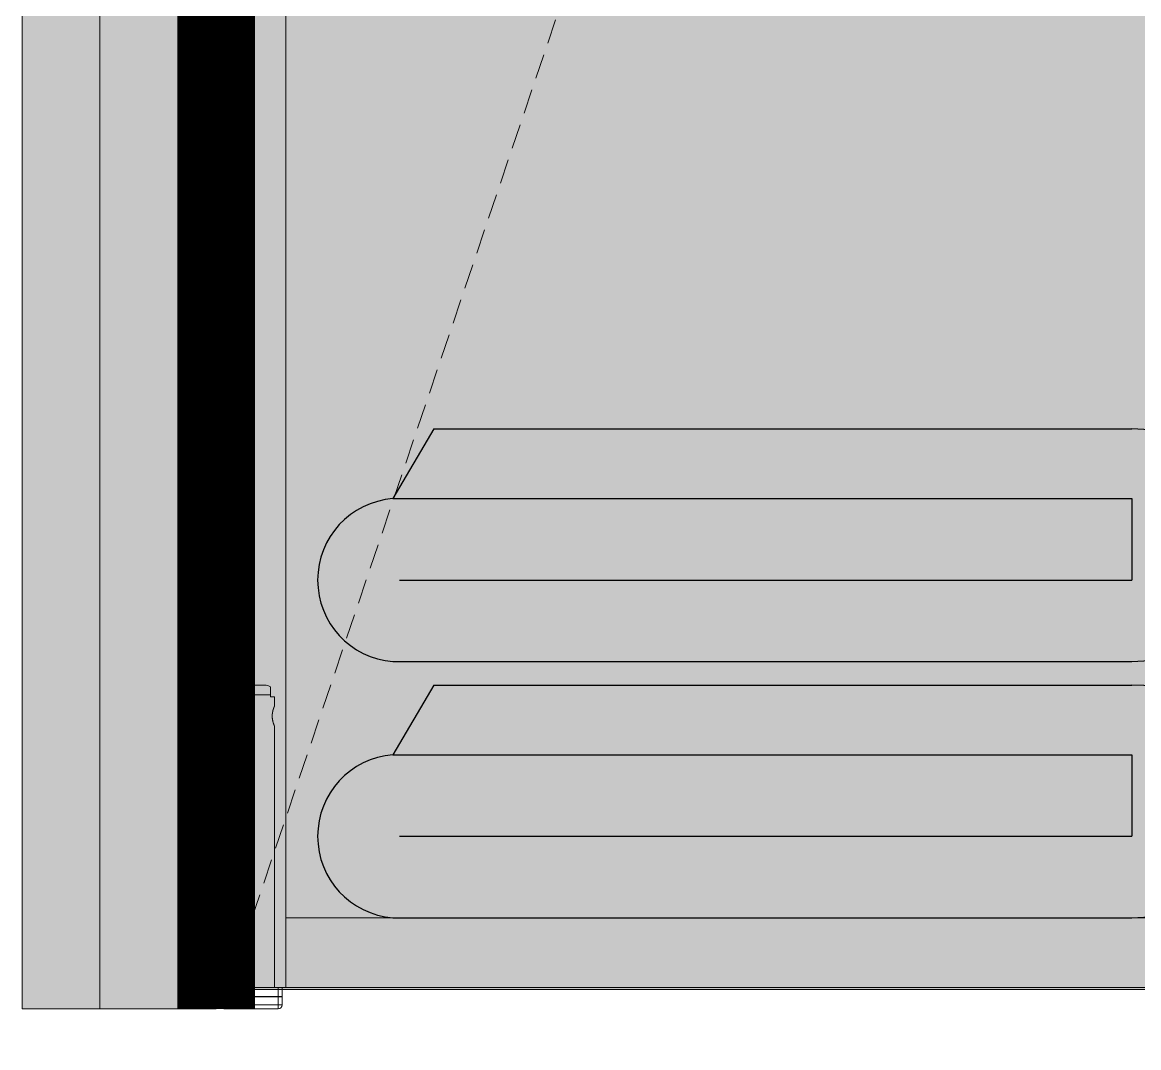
# Model space of a CAD drawing. Header units: millimetres. Extents: x 126 to 12547, y 1644 to 26714.
# Drawn here: x 9710.9 to 9998.8, y 3249.5 to 3513.9 of the extents above; entities that cross this region are included whole.
import ezdxf

# ---------------------------------------------------------------- set-up
doc = ezdxf.new("R2010")
doc.units = ezdxf.units.MM
doc.linetypes.add('NASCOSTA', pattern=[9.525, 6.35, -3.175])
for name, color, linetype, lineweight in [('F_FERRAMENTA', 253, 'Continuous', 5), ('F_MULTI laminato OPACO', 1, 'Continuous', 5), ('F_MULTI laminato OPACO_retino', 1, 'Continuous', 5), ('F_MULTI tessuto', 151, 'Continuous', 5), ('F_Proiezioni', 253, 'NASCOSTA', 9), ('F_Retini', 252, 'Continuous', 5)]:
    doc.layers.add(name, color=color, linetype=linetype, lineweight=lineweight)
doc.layers.add('L+A_illuminazione', color=10, linetype='Continuous')
doc.layers.add('VESTIARIO - clothing', color=185, linetype='Continuous')

# ---------------------------------------------------------------- blocks, each defined once
blk = doc.blocks.new('ARMADIO_camera master_prospetto_fronte_aperto')
at = {"layer": 'F_MULTI laminato OPACO_retino', "transparency": 33554687}
h = blk.add_hatch(color=9, dxfattribs=at)
h.dxf.hatch_style = 1
h.paths.add_polyline_path([(60549.93, 11065.63), (60599.93, 11065.63), (60599.93, 13145.63), (60549.93, 13145.63)])
at = {"layer": 'F_MULTI laminato OPACO_retino', "true_color": 0x636466, "transparency": 33554687}
h = blk.add_hatch(color=251, dxfattribs=at)
h.dxf.hatch_style = 1
h.paths.add_polyline_path([(60569.93, 11065.63), (60599.93, 11065.63), (60599.93, 13145.63), (60569.93, 13145.63)])
at = {"layer": 'F_FERRAMENTA'}
for p, q in [((60603.93, 11143.13), (60603.93, 11148.63)), ((60605.43, 11149.13), (60612.43, 11149.13)), ((60613.93, 11146.13), (60613.93, 11148.63)), ((60603.93, 11146.63), (60613.93, 11146.63)), ((60613.93, 11146.13), (60614.93, 11146.13)), ((60614.93, 11143.63), (60614.93, 11146.13)), ((60602.93, 11143.13), (60603.93, 11143.13)), ((60602.93, 11071.13), (60602.93, 11143.13)), ((60614.56, 11142.53), (60614.57, 11142.54)), ((60614.56, 11142.52), (60614.56, 11142.53)), ((60614.57, 11142.58), (60614.58, 11142.59)), ((60614.57, 11142.57), (60614.57, 11142.58)), ((60614.57, 11142.56), (60614.57, 11142.57)), ((60614.57, 11142.54), (60614.57, 11142.56)), ((60614.58, 11142.62), (60614.59, 11142.63)), ((60614.58, 11142.61), (60614.58, 11142.62)), ((60614.58, 11142.59), (60614.58, 11142.61)), ((60614.59, 11142.65), (60614.6, 11142.67)), ((60614.59, 11142.64), (60614.59, 11142.65)), ((60614.59, 11142.63), (60614.59, 11142.64)), ((60614.6, 11142.69), (60614.61, 11142.7)), ((60614.6, 11142.68), (60614.6, 11142.69)), ((60614.6, 11142.67), (60614.6, 11142.68)), ((60614.61, 11142.72), (60614.62, 11142.74)), ((60614.61, 11142.71), (60614.61, 11142.72)), ((60614.61, 11142.7), (60614.61, 11142.71)), ((60614.62, 11142.76), (60614.63, 11142.77)), ((60614.62, 11142.75), (60614.62, 11142.76)), ((60614.62, 11142.74), (60614.62, 11142.75)), ((60614.63, 11142.79), (60614.64, 11142.8)), ((60614.63, 11142.78), (60614.63, 11142.79)), ((60614.63, 11142.77), (60614.63, 11142.78)), ((60614.64, 11142.82), (60614.65, 11142.84)), ((60614.64, 11142.81), (60614.64, 11142.82)), ((60614.64, 11142.8), (60614.64, 11142.81)), ((60614.65, 11142.86), (60614.66, 11142.87)), ((60614.65, 11142.85), (60614.65, 11142.86)), ((60614.65, 11142.84), (60614.65, 11142.85)), ((60614.66, 11142.9), (60614.67, 11142.91)), ((60614.66, 11142.89), (60614.66, 11142.9)), ((60614.66, 11142.88), (60614.66, 11142.89)), ((60614.66, 11142.87), (60614.66, 11142.88)), ((60614.67, 11142.93), (60614.68, 11142.94)), ((60614.67, 11142.92), (60614.67, 11142.93)), ((60614.67, 11142.91), (60614.67, 11142.92)), ((60614.68, 11142.96), (60614.69, 11142.97)), ((60614.68, 11142.95), (60614.68, 11142.96)), ((60614.68, 11142.94), (60614.68, 11142.95)), ((60614.69, 11142.99), (60614.7, 11143)), ((60614.69, 11142.98), (60614.69, 11142.99)), ((60614.69, 11142.97), (60614.69, 11142.98)), ((60614.7, 11143.02), (60614.71, 11143.03)), ((60614.7, 11143.01), (60614.7, 11143.02)), ((60614.7, 11143), (60614.7, 11143.01)), ((60614.71, 11143.05), (60614.72, 11143.06)), ((60614.71, 11143.04), (60614.71, 11143.05)), ((60614.71, 11143.03), (60614.71, 11143.04)), ((60614.72, 11143.08), (60614.73, 11143.09)), ((60614.72, 11143.07), (60614.72, 11143.08)), ((60614.72, 11143.06), (60614.72, 11143.07)), ((60614.73, 11143.11), (60614.74, 11143.12)), ((60614.73, 11143.1), (60614.73, 11143.11)), ((60614.73, 11143.09), (60614.73, 11143.1)), ((60614.73, 11143.09), (60614.73, 11143.09)), ((60614.74, 11143.14), (60614.75, 11143.15)), ((60614.74, 11143.13), (60614.74, 11143.14)), ((60614.74, 11143.12), (60614.74, 11143.13)), ((60614.75, 11143.17), (60614.76, 11143.18)), ((60614.75, 11143.16), (60614.75, 11143.17)), ((60614.75, 11143.15), (60614.75, 11143.16)), ((60614.76, 11143.19), (60614.77, 11143.2)), ((60614.76, 11143.18), (60614.76, 11143.19)), ((60614.76, 11143.18), (60614.76, 11143.18)), ((60614.77, 11143.23), (60614.78, 11143.23)), ((60614.77, 11143.22), (60614.77, 11143.23)), ((60614.77, 11143.21), (60614.77, 11143.22)), ((60614.77, 11143.2), (60614.77, 11143.21)), ((60614.78, 11143.25), (60614.79, 11143.26)), ((60614.78, 11143.24), (60614.78, 11143.25)), ((60614.78, 11143.23), (60614.78, 11143.24)), ((60614.79, 11143.28), (60614.8, 11143.28)), ((60614.79, 11143.27), (60614.79, 11143.28)), ((60614.79, 11143.26), (60614.79, 11143.27)), ((60614.8, 11143.31), (60614.81, 11143.31)), ((60614.8, 11143.3), (60614.8, 11143.31)), ((60614.8, 11143.29), (60614.8, 11143.3)), ((60614.8, 11143.28), (60614.8, 11143.29)), ((60614.81, 11143.34), (60614.82, 11143.34)), ((60614.81, 11143.33), (60614.81, 11143.34)), ((60614.81, 11143.32), (60614.81, 11143.33)), ((60614.81, 11143.31), (60614.81, 11143.32)), ((60614.82, 11143.36), (60614.83, 11143.36)), ((60614.82, 11143.35), (60614.82, 11143.36)), ((60614.82, 11143.34), (60614.82, 11143.35)), ((60614.83, 11143.38), (60614.84, 11143.39)), ((60614.83, 11143.38), (60614.83, 11143.38)), ((60614.83, 11143.37), (60614.83, 11143.38)), ((60614.83, 11143.36), (60614.83, 11143.37)), ((60614.84, 11143.41), (60614.85, 11143.42)), ((60614.84, 11143.4), (60614.84, 11143.41)), ((60614.84, 11143.4), (60614.84, 11143.4)), ((60614.84, 11143.39), (60614.84, 11143.4)), ((60614.85, 11143.44), (60614.86, 11143.45)), ((60614.85, 11143.43), (60614.85, 11143.44)), ((60614.85, 11143.43), (60614.85, 11143.43)), ((60614.85, 11143.42), (60614.85, 11143.43)), ((60614.85, 11143.42), (60614.85, 11143.42)), ((60614.86, 11143.46), (60614.87, 11143.47)), ((60614.86, 11143.46), (60614.86, 11143.46)), ((60614.86, 11143.45), (60614.86, 11143.46)), ((60614.86, 11143.45), (60614.86, 11143.45)), ((60614.87, 11143.49), (60614.88, 11143.5)), ((60614.87, 11143.49), (60614.87, 11143.49)), ((60614.87, 11143.48), (60614.87, 11143.49)), ((60614.87, 11143.47), (60614.87, 11143.48)), ((60614.87, 11143.47), (60614.87, 11143.47)), ((60614.88, 11143.51), (60614.89, 11143.52)), ((60614.88, 11143.51), (60614.88, 11143.51)), ((60614.88, 11143.5), (60614.88, 11143.51)), ((60614.88, 11143.5), (60614.88, 11143.5)), ((60614.88, 11143.5), (60614.88, 11143.5)), ((60614.89, 11143.54), (60614.9, 11143.54)), ((60614.89, 11143.54), (60614.89, 11143.54)), ((60614.89, 11143.53), (60614.89, 11143.54)), ((60614.89, 11143.53), (60614.89, 11143.53)), ((60614.89, 11143.52), (60614.89, 11143.53)), ((60614.89, 11143.52), (60614.89, 11143.52)), ((60614.9, 11143.56), (60614.91, 11143.57)), ((60614.9, 11143.56), (60614.9, 11143.56)), ((60614.9, 11143.56), (60614.9, 11143.56)), ((60614.9, 11143.55), (60614.9, 11143.56)), ((60614.9, 11143.55), (60614.9, 11143.55)), ((60614.9, 11143.54), (60614.9, 11143.55)), ((60614.91, 11143.59), (60614.91, 11143.59)), ((60614.91, 11143.59), (60614.92, 11143.59)), ((60614.91, 11143.58), (60614.91, 11143.59)), ((60614.91, 11143.58), (60614.91, 11143.58)), ((60614.91, 11143.58), (60614.91, 11143.58)), ((60614.91, 11143.57), (60614.91, 11143.58)), ((60614.91, 11143.58), (60614.91, 11143.58)), ((60614.91, 11143.57), (60614.91, 11143.57)), ((60614.91, 11143.57), (60614.91, 11143.57)), ((60614.92, 11143.61), (60614.93, 11143.62)), ((60614.92, 11143.61), (60614.92, 11143.61)), ((60614.92, 11143.61), (60614.92, 11143.61)), ((60614.92, 11143.61), (60614.92, 11143.61)), ((60614.92, 11143.61), (60614.92, 11143.61)), ((60614.92, 11143.61), (60614.92, 11143.61)), ((60614.92, 11143.6), (60614.92, 11143.61)), ((60614.92, 11143.6), (60614.92, 11143.6)), ((60614.92, 11143.6), (60614.92, 11143.6)), ((60614.92, 11143.6), (60614.92, 11143.6)), ((60614.92, 11143.6), (60614.92, 11143.6)), ((60614.92, 11143.59), (60614.92, 11143.6)), ((60614.93, 11143.63), (60614.93, 11143.63)), ((60614.93, 11143.63), (60614.93, 11143.63)), ((60614.93, 11143.63), (60614.93, 11143.63)), ((60614.93, 11143.63), (60614.93, 11143.63)), ((60614.93, 11143.62), (60614.93, 11143.63)), ((60614.93, 11143.63), (60614.93, 11143.63)), ((60614.93, 11143.62), (60614.93, 11143.62)), ((60614.93, 11143.62), (60614.93, 11143.62)), ((60614.93, 11143.62), (60614.93, 11143.62)), ((60614.93, 11143.62), (60614.93, 11143.62)), ((60614.93, 11143.62), (60614.93, 11143.62)), ((60614.93, 11143.62), (60614.93, 11143.62)), ((60614.93, 11143.62), (60614.93, 11143.62)), ((60614.93, 11143.62), (60614.93, 11143.62)), ((60614.93, 11143.62), (60614.93, 11143.62)), ((60614.38, 11141.22), (60614.39, 11141.23)), ((60614.38, 11141.2), (60614.38, 11141.22)), ((60614.38, 11141.19), (60614.38, 11141.2)), ((60614.38, 11141.17), (60614.38, 11141.19)), ((60614.38, 11141.16), (60614.38, 11141.17)), ((60614.38, 11141.14), (60614.38, 11141.16)), ((60614.38, 11141.13), (60614.38, 11141.14)), ((60614.38, 11141.11), (60614.38, 11141.13)), ((60614.38, 11141.1), (60614.38, 11141.11)), ((60614.38, 11141.08), (60614.38, 11141.1)), ((60614.38, 11141.07), (60614.38, 11141.08)), ((60614.38, 11141.05), (60614.38, 11141.07)), ((60614.38, 11141.04), (60614.38, 11141.05)), ((60614.39, 11141.02), (60614.38, 11141.04)), ((60614.39, 11141.46), (60614.4, 11141.47)), ((60614.39, 11141.44), (60614.39, 11141.46)), ((60614.39, 11141.43), (60614.39, 11141.44)), ((60614.39, 11141.41), (60614.39, 11141.43)), ((60614.39, 11141.4), (60614.39, 11141.41)), ((60614.39, 11141.38), (60614.39, 11141.4)), ((60614.39, 11141.37), (60614.39, 11141.38)), ((60614.39, 11141.35), (60614.39, 11141.37)), ((60614.39, 11141.34), (60614.39, 11141.35)), ((60614.39, 11141.32), (60614.39, 11141.34)), ((60614.39, 11141.31), (60614.39, 11141.32)), ((60614.39, 11141.29), (60614.39, 11141.31)), ((60614.39, 11141.28), (60614.39, 11141.29)), ((60614.39, 11141.26), (60614.39, 11141.28)), ((60614.39, 11141.25), (60614.39, 11141.26)), ((60614.39, 11141.23), (60614.39, 11141.25)), ((60614.39, 11141.01), (60614.39, 11141.02)), ((60614.39, 11140.99), (60614.39, 11141.01)), ((60614.39, 11140.98), (60614.39, 11140.99)), ((60614.39, 11140.96), (60614.39, 11140.98)), ((60614.39, 11140.95), (60614.39, 11140.96)), ((60614.39, 11140.93), (60614.39, 11140.95)), ((60614.39, 11140.92), (60614.39, 11140.93)), ((60614.39, 11140.9), (60614.39, 11140.92)), ((60614.39, 11140.89), (60614.39, 11140.9)), ((60614.39, 11140.87), (60614.39, 11140.89)), ((60614.39, 11140.86), (60614.39, 11140.87)), ((60614.39, 11140.84), (60614.39, 11140.86)), ((60614.39, 11140.83), (60614.39, 11140.84)), ((60614.39, 11140.81), (60614.39, 11140.83)), ((60614.39, 11140.79), (60614.39, 11140.81)), ((60614.4, 11140.78), (60614.39, 11140.79)), ((60614.4, 11141.59), (60614.41, 11141.61)), ((60614.4, 11141.58), (60614.4, 11141.59)), ((60614.4, 11141.56), (60614.4, 11141.58)), ((60614.4, 11141.55), (60614.4, 11141.56)), ((60614.4, 11141.53), (60614.4, 11141.55)), ((60614.4, 11141.52), (60614.4, 11141.53)), ((60614.4, 11141.5), (60614.4, 11141.52)), ((60614.4, 11141.49), (60614.4, 11141.5)), ((60614.4, 11141.47), (60614.4, 11141.49)), ((60614.4, 11140.76), (60614.4, 11140.78)), ((60614.4, 11140.75), (60614.4, 11140.76)), ((60614.4, 11140.73), (60614.4, 11140.75)), ((60614.4, 11140.72), (60614.4, 11140.73)), ((60614.4, 11140.7), (60614.4, 11140.72)), ((60614.4, 11140.69), (60614.4, 11140.7)), ((60614.4, 11140.67), (60614.4, 11140.69)), ((60614.4, 11140.66), (60614.4, 11140.67)), ((60614.41, 11140.64), (60614.4, 11140.66)), ((60614.41, 11141.7), (60614.42, 11141.72)), ((60614.41, 11141.69), (60614.41, 11141.7)), ((60614.41, 11141.67), (60614.41, 11141.69)), ((60614.41, 11141.65), (60614.41, 11141.67)), ((60614.41, 11141.64), (60614.41, 11141.65)), ((60614.41, 11141.62), (60614.41, 11141.64)), ((60614.41, 11141.61), (60614.41, 11141.62)), ((60614.41, 11140.63), (60614.41, 11140.64)), ((60614.41, 11140.61), (60614.41, 11140.63)), ((60614.41, 11140.6), (60614.41, 11140.61)), ((60614.41, 11140.58), (60614.41, 11140.6)), ((60614.41, 11140.57), (60614.41, 11140.58)), ((60614.41, 11140.55), (60614.41, 11140.57)), ((60614.42, 11140.54), (60614.41, 11140.55)), ((60614.42, 11141.79), (60614.43, 11141.81)), ((60614.42, 11141.78), (60614.42, 11141.79)), ((60614.42, 11141.76), (60614.42, 11141.78)), ((60614.42, 11141.75), (60614.42, 11141.76)), ((60614.42, 11141.73), (60614.42, 11141.75)), ((60614.42, 11141.72), (60614.42, 11141.73)), ((60614.42, 11140.52), (60614.42, 11140.54)), ((60614.42, 11140.51), (60614.42, 11140.52)), ((60614.42, 11140.49), (60614.42, 11140.51)), ((60614.42, 11140.48), (60614.42, 11140.49)), ((60614.42, 11140.46), (60614.42, 11140.48)), ((60614.43, 11140.45), (60614.42, 11140.46)), ((60614.43, 11141.86), (60614.44, 11141.88)), ((60614.43, 11141.85), (60614.43, 11141.86)), ((60614.43, 11141.84), (60614.43, 11141.85)), ((60614.43, 11141.82), (60614.43, 11141.84)), ((60614.43, 11141.81), (60614.43, 11141.82)), ((60614.43, 11140.43), (60614.43, 11140.45)), ((60614.43, 11140.42), (60614.43, 11140.43)), ((60614.43, 11140.4), (60614.43, 11140.42)), ((60614.43, 11140.39), (60614.43, 11140.4)), ((60614.44, 11140.37), (60614.43, 11140.39)), ((60614.44, 11141.94), (60614.45, 11141.95)), ((60614.44, 11141.92), (60614.44, 11141.94)), ((60614.44, 11141.91), (60614.44, 11141.92)), ((60614.44, 11141.89), (60614.44, 11141.91)), ((60614.44, 11141.88), (60614.44, 11141.89)), ((60614.44, 11140.36), (60614.44, 11140.37)), ((60614.44, 11140.34), (60614.44, 11140.36)), ((60614.44, 11140.33), (60614.44, 11140.34)), ((60614.44, 11140.31), (60614.44, 11140.33)), ((60614.45, 11140.3), (60614.44, 11140.31)), ((60614.45, 11142), (60614.46, 11142.01)), ((60614.45, 11141.98), (60614.45, 11142)), ((60614.45, 11141.97), (60614.45, 11141.98)), ((60614.45, 11141.95), (60614.45, 11141.97)), ((60614.45, 11140.28), (60614.45, 11140.3)), ((60614.45, 11140.27), (60614.45, 11140.28)), ((60614.45, 11140.26), (60614.45, 11140.27)), ((60614.46, 11140.24), (60614.45, 11140.26)), ((60614.46, 11142.06), (60614.47, 11142.07)), ((60614.46, 11142.04), (60614.46, 11142.06)), ((60614.46, 11142.03), (60614.46, 11142.04)), ((60614.46, 11142.01), (60614.46, 11142.03)), ((60614.46, 11140.23), (60614.46, 11140.24)), ((60614.46, 11140.21), (60614.46, 11140.23)), ((60614.46, 11140.2), (60614.46, 11140.21)), ((60614.47, 11140.18), (60614.46, 11140.2)), ((60614.47, 11142.11), (60614.48, 11142.13)), ((60614.47, 11142.1), (60614.47, 11142.11)), ((60614.47, 11142.08), (60614.47, 11142.1)), ((60614.47, 11142.07), (60614.47, 11142.08)), ((60614.47, 11140.17), (60614.47, 11140.18)), ((60614.47, 11140.15), (60614.47, 11140.17)), ((60614.47, 11140.14), (60614.47, 11140.15)), ((60614.48, 11140.13), (60614.47, 11140.14)), ((60614.48, 11142.17), (60614.49, 11142.18)), ((60614.48, 11142.16), (60614.48, 11142.17)), ((60614.48, 11142.14), (60614.48, 11142.16)), ((60614.48, 11142.13), (60614.48, 11142.14)), ((60614.48, 11140.11), (60614.48, 11140.13)), ((60614.48, 11140.1), (60614.48, 11140.11)), ((60614.48, 11140.08), (60614.48, 11140.1)), ((60614.49, 11140.07), (60614.48, 11140.08)), ((60614.49, 11142.23), (60614.5, 11142.24)), ((60614.49, 11142.21), (60614.49, 11142.23)), ((60614.49, 11142.2), (60614.49, 11142.21)), ((60614.49, 11142.18), (60614.49, 11142.2)), ((60614.49, 11140.05), (60614.49, 11140.07)), ((60614.49, 11140.04), (60614.49, 11140.05)), ((60614.49, 11140.03), (60614.49, 11140.04)), ((60614.5, 11140.01), (60614.49, 11140.03)), ((60614.5, 11142.28), (60614.51, 11142.29)), ((60614.5, 11142.27), (60614.5, 11142.28)), ((60614.5, 11142.25), (60614.5, 11142.27)), ((60614.5, 11142.24), (60614.5, 11142.25)), ((60614.5, 11140), (60614.5, 11140.01)), ((60614.5, 11139.99), (60614.5, 11140)), ((60614.5, 11139.97), (60614.5, 11139.99)), ((60614.51, 11139.96), (60614.5, 11139.97)), ((60614.51, 11142.32), (60614.52, 11142.34)), ((60614.51, 11142.31), (60614.51, 11142.32)), ((60614.51, 11142.29), (60614.51, 11142.31)), ((60614.51, 11139.94), (60614.51, 11139.96)), ((60614.51, 11139.93), (60614.51, 11139.94)), ((60614.52, 11139.92), (60614.51, 11139.93)), ((60614.52, 11142.36), (60614.53, 11142.38)), ((60614.52, 11142.35), (60614.52, 11142.36)), ((60614.52, 11142.34), (60614.52, 11142.35)), ((60614.52, 11139.9), (60614.52, 11139.92)), ((60614.52, 11139.89), (60614.52, 11139.9)), ((60614.53, 11139.88), (60614.52, 11139.89)), ((60614.53, 11142.42), (60614.54, 11142.43)), ((60614.53, 11142.4), (60614.53, 11142.42)), ((60614.53, 11142.39), (60614.53, 11142.4)), ((60614.53, 11142.38), (60614.53, 11142.39)), ((60614.53, 11139.86), (60614.53, 11139.88)), ((60614.53, 11139.85), (60614.53, 11139.86)), ((60614.53, 11139.84), (60614.53, 11139.85)), ((60614.54, 11139.82), (60614.53, 11139.84)), ((60614.54, 11142.45), (60614.55, 11142.47)), ((60614.54, 11142.44), (60614.54, 11142.45)), ((60614.54, 11142.43), (60614.54, 11142.44)), ((60614.54, 11139.81), (60614.54, 11139.82)), ((60614.54, 11139.8), (60614.54, 11139.81)), ((60614.55, 11139.78), (60614.54, 11139.8)), ((60614.55, 11142.49), (60614.56, 11142.51)), ((60614.55, 11142.48), (60614.55, 11142.49)), ((60614.55, 11142.47), (60614.55, 11142.48)), ((60614.55, 11139.77), (60614.55, 11139.78)), ((60614.55, 11139.76), (60614.55, 11139.77)), ((60614.56, 11139.75), (60614.55, 11139.76)), ((60614.56, 11142.51), (60614.56, 11142.52)), ((60614.56, 11139.73), (60614.56, 11139.75)), ((60614.56, 11139.72), (60614.56, 11139.73)), ((60614.57, 11139.71), (60614.56, 11139.72)), ((60614.57, 11139.7), (60614.57, 11139.71)), ((60614.57, 11139.68), (60614.57, 11139.7)), ((60614.57, 11139.67), (60614.57, 11139.68)), ((60614.58, 11139.66), (60614.57, 11139.67)), ((60614.58, 11139.65), (60614.58, 11139.66)), ((60614.58, 11139.63), (60614.58, 11139.65)), ((60614.59, 11139.62), (60614.58, 11139.63)), ((60614.59, 11139.61), (60614.59, 11139.62)), ((60614.59, 11139.6), (60614.59, 11139.61)), ((60614.6, 11139.59), (60614.59, 11139.6)), ((60614.6, 11139.57), (60614.6, 11139.59)), ((60614.6, 11139.56), (60614.6, 11139.57)), ((60614.61, 11139.55), (60614.6, 11139.56)), ((60614.61, 11139.54), (60614.61, 11139.55)), ((60614.61, 11139.53), (60614.61, 11139.54)), ((60614.62, 11139.52), (60614.61, 11139.53)), ((60614.62, 11139.51), (60614.62, 11139.52)), ((60614.62, 11139.49), (60614.62, 11139.51)), ((60614.63, 11139.48), (60614.62, 11139.49)), ((60614.63, 11139.47), (60614.63, 11139.48)), ((60614.63, 11139.46), (60614.63, 11139.47)), ((60614.64, 11139.45), (60614.63, 11139.46)), ((60614.64, 11139.44), (60614.64, 11139.45)), ((60614.64, 11139.43), (60614.64, 11139.44)), ((60614.65, 11139.42), (60614.64, 11139.43)), ((60614.65, 11139.41), (60614.65, 11139.42)), ((60614.65, 11139.4), (60614.65, 11139.41)), ((60614.66, 11139.39), (60614.65, 11139.4)), ((60614.66, 11139.37), (60614.66, 11139.39)), ((60614.66, 11139.36), (60614.66, 11139.37)), ((60614.66, 11139.35), (60614.66, 11139.36)), ((60614.67, 11139.34), (60614.66, 11139.35)), ((60614.67, 11139.33), (60614.67, 11139.34)), ((60614.67, 11139.32), (60614.67, 11139.33)), ((60614.68, 11139.31), (60614.67, 11139.32)), ((60614.68, 11139.3), (60614.68, 11139.31)), ((60614.68, 11139.29), (60614.68, 11139.3)), ((60614.69, 11139.28), (60614.68, 11139.29)), ((60614.69, 11139.27), (60614.69, 11139.28)), ((60614.69, 11139.26), (60614.69, 11139.27)), ((60614.7, 11139.25), (60614.69, 11139.26)), ((60614.7, 11139.24), (60614.7, 11139.25)), ((60614.7, 11139.23), (60614.7, 11139.24)), ((60614.71, 11139.22), (60614.7, 11139.23)), ((60614.71, 11139.21), (60614.71, 11139.22)), ((60614.71, 11139.21), (60614.71, 11139.21)), ((60614.72, 11139.2), (60614.71, 11139.21)), ((60614.72, 11139.19), (60614.72, 11139.2)), ((60614.72, 11139.18), (60614.72, 11139.19)), ((60614.73, 11139.17), (60614.72, 11139.18)), ((60614.73, 11139.16), (60614.73, 11139.17)), ((60614.73, 11139.15), (60614.73, 11139.16)), ((60614.73, 11139.14), (60614.73, 11139.15)), ((60614.74, 11139.13), (60614.73, 11139.14)), ((60614.74, 11139.12), (60614.74, 11139.13)), ((60614.74, 11139.11), (60614.74, 11139.12)), ((60614.75, 11139.1), (60614.74, 11139.11)), ((60614.75, 11139.09), (60614.75, 11139.1)), ((60614.75, 11139.09), (60614.75, 11139.09)), ((60614.76, 11139.08), (60614.75, 11139.09)), ((60614.76, 11139.07), (60614.76, 11139.08)), ((60614.76, 11139.06), (60614.76, 11139.07)), ((60614.77, 11139.05), (60614.76, 11139.06)), ((60614.77, 11139.04), (60614.77, 11139.05)), ((60614.77, 11139.03), (60614.77, 11139.04)), ((60614.77, 11139.03), (60614.77, 11139.03)), ((60614.78, 11139.02), (60614.77, 11139.03)), ((60614.78, 11139.01), (60614.78, 11139.02)), ((60614.78, 11139), (60614.78, 11139.01)), ((60614.79, 11138.99), (60614.78, 11139)), ((60614.79, 11138.99), (60614.79, 11138.99)), ((60614.79, 11138.98), (60614.79, 11138.99)), ((60614.8, 11138.97), (60614.79, 11138.98)), ((60614.8, 11138.96), (60614.8, 11138.97)), ((60614.8, 11138.95), (60614.8, 11138.96)), ((60614.8, 11138.95), (60614.8, 11138.95)), ((60614.81, 11138.94), (60614.8, 11138.95)), ((60614.81, 11138.93), (60614.81, 11138.94)), ((60614.81, 11138.92), (60614.81, 11138.93)), ((60614.81, 11138.92), (60614.81, 11138.92)), ((60614.82, 11138.91), (60614.81, 11138.92)), ((60614.82, 11138.9), (60614.82, 11138.91)), ((60614.82, 11138.9), (60614.82, 11138.9)), ((60614.83, 11138.89), (60614.82, 11138.9)), ((60614.83, 11138.88), (60614.83, 11138.89)), ((60614.83, 11138.87), (60614.83, 11138.88)), ((60614.83, 11138.87), (60614.83, 11138.87)), ((60614.84, 11138.86), (60614.83, 11138.87)), ((60614.84, 11138.85), (60614.84, 11138.86)), ((60614.84, 11138.85), (60614.84, 11138.85)), ((60614.84, 11138.84), (60614.84, 11138.85)), ((60614.85, 11138.84), (60614.84, 11138.84)), ((60614.85, 11138.83), (60614.85, 11138.84)), ((60614.85, 11138.82), (60614.85, 11138.83)), ((60614.85, 11138.82), (60614.85, 11138.82)), ((60614.85, 11138.81), (60614.85, 11138.82)), ((60614.86, 11138.81), (60614.85, 11138.81)), ((60614.86, 11138.8), (60614.86, 11138.81)), ((60614.86, 11138.79), (60614.86, 11138.8)), ((60614.86, 11138.79), (60614.86, 11138.79)), ((60614.87, 11138.78), (60614.86, 11138.79)), ((60614.87, 11138.78), (60614.87, 11138.78)), ((60614.87, 11138.77), (60614.87, 11138.78)), ((60614.87, 11138.77), (60614.87, 11138.77)), ((60614.87, 11138.76), (60614.87, 11138.77)), ((60614.88, 11138.76), (60614.87, 11138.76)), ((60614.88, 11138.75), (60614.88, 11138.76)), ((60614.88, 11138.75), (60614.88, 11138.75)), ((60614.88, 11138.74), (60614.88, 11138.75)), ((60614.88, 11138.74), (60614.88, 11138.74)), ((60614.89, 11138.73), (60614.88, 11138.74)), ((60614.89, 11138.73), (60614.89, 11138.73)), ((60614.89, 11138.72), (60614.89, 11138.73)), ((60614.89, 11138.72), (60614.89, 11138.72)), ((60614.89, 11138.72), (60614.89, 11138.72)), ((60614.89, 11138.71), (60614.89, 11138.72)), ((60614.9, 11138.71), (60614.89, 11138.71)), ((60614.9, 11138.7), (60614.9, 11138.71)), ((60614.9, 11138.7), (60614.9, 11138.7)), ((60614.9, 11138.7), (60614.9, 11138.7)), ((60614.9, 11138.69), (60614.9, 11138.7)), ((60614.9, 11138.69), (60614.9, 11138.69)), ((60614.91, 11138.69), (60614.9, 11138.69)), ((60614.91, 11138.68), (60614.91, 11138.69)), ((60614.91, 11138.68), (60614.91, 11138.68)), ((60614.91, 11138.68), (60614.91, 11138.68)), ((60614.91, 11138.67), (60614.91, 11138.68)), ((60614.91, 11138.67), (60614.91, 11138.67)), ((60614.91, 11138.67), (60614.91, 11138.67)), ((60614.91, 11138.66), (60614.91, 11138.67)), ((60614.92, 11138.66), (60614.91, 11138.66)), ((60614.91, 11138.66), (60614.91, 11138.66)), ((60614.92, 11138.66), (60614.92, 11138.66)), ((60614.92, 11138.65), (60614.92, 11138.66)), ((60614.92, 11138.65), (60614.92, 11138.65)), ((60614.92, 11138.65), (60614.92, 11138.65)), ((60614.92, 11138.65), (60614.92, 11138.65)), ((60614.92, 11138.65), (60614.92, 11138.65)), ((60614.92, 11138.64), (60614.92, 11138.65)), ((60614.92, 11138.64), (60614.92, 11138.64)), ((60614.92, 11138.64), (60614.92, 11138.64)), ((60614.92, 11138.64), (60614.92, 11138.64)), ((60614.92, 11138.64), (60614.92, 11138.64)), ((60614.93, 11138.64), (60614.92, 11138.64)), ((60614.93, 11138.64), (60614.93, 11138.64)), ((60614.93, 11138.63), (60614.93, 11138.64)), ((60614.93, 11138.63), (60614.93, 11138.63)), ((60614.93, 11138.63), (60614.93, 11138.63)), ((60614.93, 11138.63), (60614.93, 11138.63)), ((60614.93, 11138.63), (60614.93, 11138.63)), ((60614.93, 11138.63), (60614.93, 11138.63)), ((60614.93, 11138.63), (60614.93, 11138.63)), ((60614.93, 11138.63), (60614.93, 11138.63)), ((60614.93, 11138.63), (60614.93, 11138.63)), ((60614.93, 11138.63), (60614.93, 11138.63)), ((60614.93, 11138.63), (60614.93, 11138.63)), ((60614.93, 11138.63), (60614.93, 11138.63)), ((60614.93, 11138.63), (60614.93, 11138.63)), ((60614.93, 11138.63), (60614.93, 11138.63)), ((60614.93, 11071.13), (60614.93, 11138.63)), ((60600.93, 11071.13), (60616.93, 11071.13)), ((60600.93, 11068.83), (60600.93, 11071.13)), ((60601.93, 11068.83), (60601.93, 11071.13)), ((60615.93, 11068.83), (60615.93, 11071.13)), ((60616.93, 11068.83), (60616.93, 11071.13)), ((60600.93, 11068.83), (60616.93, 11068.83)), ((60600.93, 11068.73), (60616.93, 11068.73)), ((60600.93, 11066.63), (60600.93, 11068.73)), ((60601.93, 11066.63), (60601.93, 11068.73)), ((60602.18, 11068.73), (60602.18, 11068.83)), ((60603.18, 11068.73), (60603.18, 11068.83)), ((60614.68, 11068.73), (60614.68, 11068.83)), ((60615.68, 11068.73), (60615.68, 11068.83)), ((60615.93, 11066.63), (60615.93, 11068.73)), ((60616.93, 11066.63), (60616.93, 11068.73)), ((60600.93, 11066.63), (60616.93, 11066.63)), ((60601.93, 11065.63), (60601.93, 11066.63)), ((60601.93, 11065.63), (60615.93, 11065.63)), ((60615.93, 11065.63), (60615.93, 11066.63))]:
    blk.add_line(p, q, dxfattribs=at)
for centre, radius, start, end in [((60605.43, 11146.63), 2.5, 90, 126.8699), ((60612.43, 11146.63), 2.5, 53.1301, 90), ((60601.93, 11066.63), 1, 180, 270), ((60615.93, 11066.63), 1, 270, 0)]:
    blk.add_arc(centre, radius, start, end, dxfattribs=at)
at = {"layer": 'F_MULTI laminato OPACO', "color": 1}
blk.add_lwpolyline([(60549.93, 11065.63), (60599.93, 11065.63), (60599.93, 13145.63), (60549.93, 13145.63)], close=True, dxfattribs=at)
at = {"layer": 'F_MULTI laminato OPACO', "color": 5}
blk.add_lwpolyline([(60569.93, 11065.63), (60599.93, 11065.63), (60599.93, 13145.63), (60569.93, 13145.63)], close=True, dxfattribs=at)
at = {"layer": 'F_MULTI tessuto'}
for points in [[(60617.93, 11071.13), (60599.93, 11071.13), (60599.93, 13111.13), (60617.93, 13111.13)], [(60617.93, 11089.13), (60911.93, 11089.13), (60911.93, 11071.13), (60617.93, 11071.13)]]:
    blk.add_lwpolyline(points, close=True, dxfattribs=at)
at = {"layer": 'VESTIARIO - clothing', "color": 3}
for p, q in [((60656.1, 11215.19), (60645.5, 11197.19)), ((60656.1, 11215.19), (60836.1, 11215.19)), ((60645.5, 11197.19), (60836.1, 11197.19)), ((60836.1, 11197.19), (60836.1, 11176.19)), ((60647.17, 11176.19), (60836.1, 11176.19)), ((60645.5, 11155.19), (60836.1, 11155.19)), ((60656.1, 11149.13), (60645.5, 11131.13)), ((60656.1, 11149.13), (60836.1, 11149.13)), ((60645.5, 11131.13), (60836.1, 11131.13)), ((60836.1, 11131.13), (60836.1, 11110.13)), ((60647.17, 11110.13), (60836.1, 11110.13)), ((60645.5, 11089.13), (60836.1, 11089.13))]:
    blk.add_line(p, q, dxfattribs=at)
for centre, radius, start, end in [((60836.1, 11185.19), 30, 270, 90), ((60647.17, 11176.19), 21.07, 94.5497, 265.4503), ((60836.1, 11119.13), 30, 270, 90), ((60647.17, 11110.13), 21.07, 94.5497, 265.4503)]:
    blk.add_arc(centre, radius, start, end, dxfattribs=at)
blk = doc.blocks.new('ARMADIO_camera master_prospetto_fronte_chiuso')
at = {"layer": 'F_MULTI laminato OPACO_retino', "true_color": 0x939598, "transparency": 33554636}
h = blk.add_hatch(color=252, dxfattribs=at)
h.dxf.hatch_style = 1
h.paths.add_polyline_path([(60602.93, 13120.63), (60952.93, 13120.63), (60952.93, 11070.63), (60602.93, 11070.63)])
at = {"layer": 'F_MULTI laminato OPACO', "color": 6}
blk.add_lwpolyline([(60602.93, 13120.63), (60952.93, 13120.63), (60952.93, 11070.63), (60602.93, 11070.63)], close=True, dxfattribs=at)
at = {"layer": 'F_Proiezioni', "color": 1}
blk.add_lwpolyline([(60602.93, 13120.63), (60952.93, 12105.63), (60602.93, 11070.63)], dxfattribs=at)
at = {"layer": 'L+A_illuminazione', "color": 41, "linetype": 'NASCOSTA', "true_color": 0xf4ee51, "const_width": 20}
blk.add_lwpolyline([(60599.93, 11065.63), (60599.93, 13145.63)], dxfattribs=at)
at = {"layer": 'F_Retini', "color": 1}
blk.add_blockref('ARMADIO_camera master_prospetto_fronte_aperto', (0, 0), dxfattribs=at)

msp = doc.modelspace()

# ---------------------------------------------------------------- block references
at = {"layer": 'F_Retini', "color": 1}
msp.add_blockref('ARMADIO_camera master_prospetto_fronte_chiuso', (-50839.06, -7806.09), dxfattribs=at)

doc.saveas('drawing.dxf')
